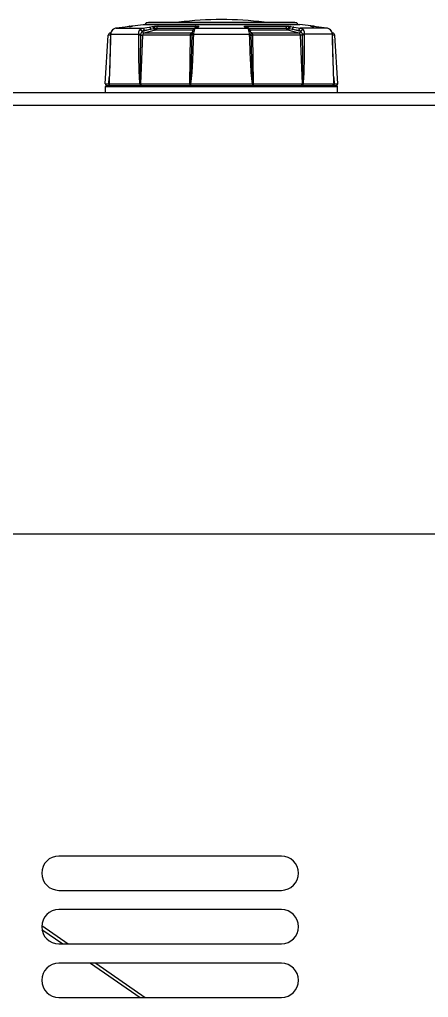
# Model space of a CAD drawing. Header units: millimetres. Extents: x -1538 to 3410, y -1646 to 2016.
# Drawn here: x 41.3 to 136.9, y 1766.5 to 1994.7 of the extents above; entities that cross this region are included whole.
import ezdxf

# ---------------------------------------------------------------- set-up
doc = ezdxf.new("R2010")
doc.units = ezdxf.units.MM
doc.header["$LTSCALE"] = 23.1
doc.layers.get('0').update_dxf_attribs({"linetype": 'CONTINUOUS'})

msp = doc.modelspace()

# ---------------------------------------------------------------- linework, layer by layer
at = {"linetype": 'Continuous'}
for p, q in [((63.28, 1992.45), (63.06, 1992.26)), ((63.45, 1992.53), (63.27, 1992.44)), ((66.04, 1992.92), (63.91, 1992.68)), ((66.04, 1992.92), (63.91, 1992.68)), ((63.91, 1992.68), (63.91, 1992.68)), ((63.91, 1992.68), (70.06, 1992.68)), ((67.09, 1993.04), (66.04, 1992.92)), ((66.98, 1993.03), (66.04, 1992.92)), ((66.04, 1992.92), (66.04, 1992.92)), ((66.98, 1993.03), (66.98, 1993.03)), ((67.08, 1993.14), (70.23, 1993.49)), ((67.08, 1993.14), (67.69, 1993.14)), ((67.32, 1993.07), (67.09, 1993.04)), ((67.42, 1993.09), (67.32, 1993.07)), ((67.4, 1993.08), (67.39, 1993.08)), ((67.4, 1993.08), (67.39, 1993.08)), ((67.62, 1993.12), (67.63, 1993.12)), ((70.06, 1992.68), (71.62, 1992.92)), ((72.01, 1992.43), (70.07, 1991.92)), ((70.23, 1993.49), (106.83, 1993.49)), ((70.45, 1992.18), (72.01, 1992.43)), ((71.12, 1993.94), (71.44, 1993.98)), ((105.95, 1993.94), (71.12, 1993.94)), ((71.44, 1993.98), (71.56, 1993.98)), ((105.63, 1993.98), (71.44, 1993.98)), ((105.51, 1993.98), (71.56, 1993.98)), ((71.62, 1992.92), (72.31, 1993.03)), ((72.01, 1992.43), (72.7, 1992.57)), ((73.4, 1992.68), (73.39, 1992.6)), ((82.13, 1992.6), (73.39, 1992.6)), ((73.4, 1992.68), (82.28, 1992.68)), ((73.7, 1993.14), (82.52, 1993.14)), ((82.85, 1992.92), (82.2, 1992.64)), ((82.39, 1992.68), (82.2, 1992.64)), ((82.67, 1992.8), (82.39, 1992.68)), ((82.39, 1992.68), (94.68, 1992.68)), ((82.79, 1992.85), (82.67, 1992.8)), ((82.96, 1992.92), (82.77, 1992.89)), ((82.96, 1992.92), (82.79, 1992.85)), ((83.02, 1992.99), (82.85, 1992.92)), ((83.21, 1993.03), (83.02, 1992.99)), ((93.86, 1993.03), (94.05, 1992.99)), ((94.22, 1992.92), (94.05, 1992.99)), ((94.05, 1992.99), (94.05, 1992.99)), ((94.11, 1992.92), (94.3, 1992.89)), ((94.28, 1992.85), (94.11, 1992.92)), ((94.87, 1992.64), (94.22, 1992.92)), ((94.4, 1992.8), (94.28, 1992.85)), ((94.68, 1992.68), (94.4, 1992.8)), ((94.55, 1993.14), (103.36, 1993.14)), ((94.68, 1992.68), (94.87, 1992.64)), ((94.78, 1992.68), (103.67, 1992.68)), ((94.87, 1992.64), (94.87, 1992.64)), ((103.67, 1992.6), (94.93, 1992.6)), ((103.67, 1992.6), (103.67, 1992.68)), ((104.37, 1992.57), (105.05, 1992.43)), ((104.76, 1993.03), (105.45, 1992.92)), ((105.05, 1992.43), (106.62, 1992.18)), ((107, 1991.92), (105.05, 1992.43)), ((105.45, 1992.92), (107.01, 1992.68)), ((105.63, 1993.98), (105.51, 1993.98)), ((105.95, 1993.94), (105.63, 1993.98)), ((109.99, 1993.14), (106.83, 1993.49)), ((113.16, 1992.68), (107.01, 1992.68)), ((109.38, 1993.14), (109.99, 1993.14)), ((109.45, 1993.12), (109.44, 1993.12)), ((109.48, 1993.11), (109.45, 1993.12)), ((109.53, 1993.1), (109.48, 1993.11)), ((109.59, 1993.1), (109.53, 1993.1)), ((109.67, 1993.08), (109.68, 1993.08)), ((109.68, 1993.08), (109.67, 1993.08)), ((110.08, 1993.03), (110.09, 1993.03)), ((111.02, 1992.92), (110.08, 1993.03)), ((111.02, 1992.92), (111.03, 1992.92)), ((113.16, 1992.68), (111.02, 1992.92)), ((113.16, 1992.68), (113.16, 1992.68)), ((61.39, 1979.68), (62.08, 1991.06)), ((62.6, 1991.06), (62.08, 1991.06)), ((62.49, 1991.52), (62.66, 1991.56)), ((62.65, 1991.52), (62.49, 1991.52)), ((62.6, 1991.1), (62.55, 1989.24)), ((62.61, 1991.23), (62.6, 1991.1)), ((62.62, 1991.07), (62.6, 1991.07)), ((62.61, 1991.27), (62.61, 1991.23)), ((62.63, 1991.25), (62.61, 1991.27)), ((62.63, 1991.25), (69.18, 1991.25)), ((63.06, 1992.26), (62.92, 1992.11)), ((63.08, 1992.27), (63.06, 1992.26)), ((70.11, 1991.06), (69.62, 1979.68)), ((81.31, 1991.06), (70.11, 1991.06)), ((73.03, 1992.21), (70.4, 1991.52)), ((81.41, 1991.52), (70.4, 1991.52)), ((81.83, 1992.23), (73.17, 1992.23)), ((81.13, 1979.68), (81.31, 1991.06)), ((81.41, 1991.52), (81.56, 1991.63)), ((81.56, 1991.63), (81.58, 1991.65)), ((81.58, 1991.65), (81.64, 1991.69)), ((81.64, 1991.52), (81.61, 1991.32)), ((81.62, 1991.59), (81.62, 1991.59)), ((81.64, 1991.69), (81.69, 1991.72)), ((81.64, 1991.52), (81.64, 1991.52)), ((81.77, 1992.04), (81.73, 1991.89)), ((81.77, 1992.04), (81.77, 1992.04)), ((81.98, 1991.25), (95.09, 1991.25)), ((103.9, 1992.23), (95.23, 1992.23)), ((95.3, 1992.04), (95.3, 1992.04)), ((95.38, 1991.72), (95.42, 1991.7)), ((95.39, 1991.64), (95.39, 1991.65)), ((95.45, 1991.59), (95.4, 1991.64)), ((95.43, 1991.52), (95.4, 1991.62)), ((95.42, 1991.7), (95.49, 1991.65)), ((95.43, 1991.52), (95.43, 1991.52)), ((95.46, 1991.32), (95.43, 1991.52)), ((95.45, 1991.59), (95.45, 1991.59)), ((95.49, 1991.65), (95.51, 1991.63)), ((95.51, 1991.63), (95.66, 1991.52)), ((106.66, 1991.52), (95.66, 1991.52)), ((95.76, 1991.06), (95.94, 1979.68)), ((106.96, 1991.06), (95.76, 1991.06)), ((106.66, 1991.52), (104.04, 1992.21)), ((107.45, 1979.68), (106.96, 1991.06)), ((114.44, 1991.25), (107.88, 1991.25)), ((113.99, 1992.27), (114.01, 1992.26)), ((114.15, 1992.1), (114.01, 1992.26)), ((114.32, 1991.81), (114.32, 1991.81)), ((114.41, 1991.56), (114.38, 1991.64)), ((114.58, 1991.52), (114.41, 1991.56)), ((114.58, 1991.52), (114.42, 1991.52)), ((114.44, 1991.25), (114.46, 1991.27)), ((114.45, 1991.07), (114.47, 1991.07)), ((114.46, 1991.22), (114.46, 1991.27)), ((114.47, 1991.07), (114.46, 1991.22)), ((114.98, 1991.06), (114.47, 1991.06)), ((115.68, 1979.68), (114.98, 1991.06)), ((62.21, 1979.68), (62.3, 1981.12)), ((114.77, 1981.12), (114.85, 1979.68)), ((61.39, 1979.68), (62.21, 1979.68)), ((61.43, 1977.6), (61.45, 1979.06)), ((61.45, 1979.06), (115.62, 1979.06)), ((61.65, 1979.25), (115.42, 1979.25)), ((62.24, 1979.66), (69.49, 1979.66)), ((69.62, 1979.68), (81.13, 1979.68)), ((81.28, 1979.66), (95.78, 1979.66)), ((95.94, 1979.68), (107.45, 1979.68)), ((107.58, 1979.66), (114.83, 1979.66)), ((114.85, 1979.68), (115.68, 1979.68)), ((115.64, 1977.6), (115.62, 1979.06)), ((454.32, 1977.6), (-17.25, 1977.6)), ((454.32, 1974.62), (-17.25, 1974.62)), ((-139.63, 1874.65), (576.69, 1874.65)), ((102.53, 1799.45), (50.53, 1799.45)), ((50.53, 1791.45), (102.53, 1791.45)), ((102.53, 1786.95), (50.53, 1786.95)), ((46.55, 1783.22), (52.71, 1778.95)), ((46.58, 1782.34), (51.46, 1778.95)), ((50.53, 1778.95), (102.53, 1778.95)), ((102.53, 1774.45), (50.53, 1774.45)), ((57.95, 1774.45), (69.49, 1766.45)), ((59.2, 1774.45), (70.73, 1766.45)), ((50.53, 1766.45), (102.53, 1766.45))]:
    msp.add_line(p, q, dxfattribs=at)
for points in [[(63.91, 1992.68), (63.64, 1992.62), (63.28, 1992.45)], [(67.54, 1993.1), (67.49, 1993.1), (67.42, 1993.09)], [(67.63, 1993.12), (67.63, 1993.12), (67.62, 1993.12), (67.59, 1993.11), (67.54, 1993.1)], [(67.63, 1993.12), (67.61, 1993.12), (67.6, 1993.11)], [(82.2, 1992.64), (82.04, 1992.54), (81.91, 1992.38), (81.82, 1992.19), (81.77, 1992.04)], [(95.3, 1992.04), (95.26, 1992.18), (95.17, 1992.37), (95.04, 1992.53), (94.87, 1992.64)], [(109.76, 1993.07), (109.66, 1993.09), (109.59, 1993.1)], [(113.16, 1992.68), (110, 1993.04), (109.76, 1993.07)], [(114, 1992.27), (113.8, 1992.44), (113.44, 1992.62), (113.16, 1992.68)], [(114.01, 1992.26), (113.79, 1992.45), (113.61, 1992.53)], [(62.92, 1992.11), (62.75, 1991.81), (62.64, 1991.49), (62.61, 1991.27)], [(62.83, 1991.95), (62.74, 1991.8), (62.69, 1991.64)], [(81.68, 1991.65), (81.64, 1991.6), (81.62, 1991.59)], [(81.73, 1991.89), (81.67, 1991.63), (81.64, 1991.52)], [(81.67, 1991.63), (81.68, 1991.65), (81.68, 1991.65)], [(95.4, 1991.62), (95.34, 1991.88), (95.3, 1992.04)], [(114.32, 1991.81), (114.15, 1992.11), (114.01, 1992.26)], [(114.46, 1991.27), (114.43, 1991.48), (114.33, 1991.8), (114.15, 1992.1)], [(114.82, 1980.03), (114.78, 1980.92), (114.73, 1982.11), (114.69, 1983.33), (114.64, 1984.62), (114.6, 1986), (114.56, 1987.53), (114.52, 1989.23), (114.47, 1991.07)], [(62.55, 1989.24), (62.51, 1987.53), (62.47, 1986.01), (62.42, 1984.62), (62.38, 1983.33), (62.34, 1982.12), (62.29, 1980.93), (62.25, 1980.03)]]:
    msp.add_lwpolyline(points, dxfattribs=at)
for centre, radius, start, end in [((64.1, 1991.26), 1.43, 122.8366, 135.3918), ((64.08, 1991.29), 1.4, 109.0707, 122.796), ((64.07, 1991.31), 1.38, 96.6125, 109.0187), ((67.13, 1992.65), 0.5, 96.339, 132.3729), ((64.16, 2017.64), 24.77, 276.5501, 277.0696), ((65.15, 2009.75), 16.81, 277.0371, 277.662), ((67.74, 1992.67), 0.476, 96.582, 109.1746), ((71.18, 1993.44), 0.5, 97, 173.8665), ((73.5, 2039.4), 46.8, 269.2737, 269.8709), ((88.53, 1914.68), 80, 82.8664, 97.1336), ((69.44, 2024.44), 34.29, 293.22, 293.4477), ((69.75, 2023.71), 33.5, 293.4491, 293.6811), ((107.32, 2023.71), 33.5, 246.3189, 246.5509), ((107.63, 2024.44), 34.29, 246.5523, 246.78), ((103.51, 2047.38), 54.78, 270.1727, 270.6829), ((105.88, 1993.44), 0.5, 6.1335, 83), ((109.32, 1992.67), 0.476, 70.8506, 83.4182), ((111.92, 2009.76), 16.83, 262.3474, 262.7373), ((112.96, 2018.02), 25.16, 262.7731, 263.4402), ((109.94, 1992.65), 0.5, 47.6271, 83.661), ((113, 1991.31), 1.38, 70.7112, 83.3865), ((112.99, 1991.29), 1.4, 56.9827, 70.6584), ((112.97, 1991.26), 1.43, 44.6086, 56.9445), ((62.58, 1991.03), 0.5, 100.5, 176.5), ((67.67, 1990.92), 5.05, 176.2715, 177.2923), ((66.4, 1990.98), 3.78, 177.3126, 178.5793), ((64.12, 1991.17), 1.5, 176.4608, 177.2024), ((64.14, 1991.22), 1.49, 135.3886, 136.0392), ((70.19, 1991.46), 0.477, 104.687, 107.496), ((81.41, 1991.89), 0.361, 293.3967, 302.8776), ((83.81, 1991.03), 2.22, 172.7007, 178.8842), ((81.41, 1991.89), 0.362, 302.8758, 305.6098), ((95.66, 1991.89), 0.362, 234.3906, 237.3393), ((95.66, 1991.89), 0.36, 237.3375, 246.6044), ((93.28, 1991.03), 2.2, 1.0907, 7.3248), ((106.88, 1991.46), 0.477, 72.5045, 75.3145), ((112.93, 1991.22), 1.5, 43.9553, 44.6058), ((112.94, 1991.17), 1.5, 2.798, 3.5434), ((109.34, 1990.91), 5.11, 2.757, 3.7233), ((110.66, 1990.98), 3.79, 1.4209, 2.7431), ((114.48, 1991.03), 0.5, 3.5, 79.5), ((61.79, 1979.65), 0.4, 176.5, 270), ((61.65, 1979.05), 0.2, 90, 179.16), ((14.92, 1982.76), 47.41, 356.2749, 356.6463), ((62.63, 1979.62), 0.369, 266.1248, 269.9928), ((69.63, 1975.17), 4.5, 90.1137, 90.8323), ((69.79, 1979.37), 0.122, 263.6083, 269.9812), ((69.91, 1979.49), 0.238, 238.2278, 239.9981), ((81.12, 1974.1), 5.58, 89.258, 89.9536), ((83.03, 1989.36), 9.86, 259.2966, 259.8184), ((93.95, 1989.87), 10.37, 280.194, 280.6902), ((95.94, 1974.28), 5.4, 90.0346, 90.754), ((107.16, 1979.49), 0.238, 300.0018, 301.7722), ((107.28, 1979.37), 0.122, 270.0198, 276.3934), ((107.44, 1975.5), 4.17, 89.1395, 89.9148), ((114.44, 1979.62), 0.369, 270.0072, 273.8752), ((162.16, 1982.76), 47.42, 183.3537, 183.725), ((115.28, 1979.65), 0.4, 270, 3.5), ((115.42, 1979.05), 0.2, 0.84, 90), ((50.53, 1795.45), 4, 90, 270), ((102.53, 1795.45), 4, 270, 90), ((50.53, 1782.95), 4, 90, 270), ((102.53, 1782.95), 4, 270, 90), ((50.53, 1770.45), 4, 90, 270), ((102.53, 1770.45), 4, 270, 90)]:
    msp.add_arc(centre, radius, start, end, dxfattribs=at)
for points, knots in [([(67.57, 1993.11), (67.56, 1993.11), (67.5, 1993.1), (67.45, 1993.09), (67.4, 1993.08)], [0, 0, 0, 0, 0.219655, 1, 1, 1, 1]), ([(67.69, 1993.14), (67.69, 1993.14), (67.7, 1993.14), (67.71, 1993.14), (67.71, 1993.14), (67.72, 1993.14), (67.72, 1993.14), (67.71, 1993.14), (67.71, 1993.14), (67.7, 1993.13), (67.7, 1993.13), (67.68, 1993.13), (67.65, 1993.12), (67.61, 1993.12), (67.59, 1993.11), (67.57, 1993.11)], [0, 0, 0, 0, 0.057998, 0.102847, 0.13457, 0.153455, 0.161816, 0.174225, 0.198906, 0.23665, 0.287531, 0.351488, 0.518146, 0.735011, 1, 1, 1, 1]), ([(69.44, 1992.27), (69.52, 1992.38), (69.7, 1992.56), (69.94, 1992.66), (70.06, 1992.68)], [0, 0, 0, 0, 0.525725, 1, 1, 1, 1]), ([(70.06, 1992.68), (70.11, 1992.68), (70.21, 1992.65), (70.33, 1992.53), (70.42, 1992.37), (70.45, 1992.25), (70.45, 1992.18)], [0, 0, 0, 0, 0.208918, 0.44739, 0.716074, 1, 1, 1, 1]), ([(71.62, 1992.92), (71.67, 1992.92), (71.77, 1992.89), (71.9, 1992.78), (71.98, 1992.62), (72.01, 1992.49), (72.01, 1992.43)], [0, 0, 0, 0, 0.208913, 0.44738, 0.716066, 1, 1, 1, 1]), ([(72.31, 1993.03), (72.34, 1993.04), (72.48, 1993.06), (72.62, 1993.07), (72.72, 1993.08)], [0, 0, 0, 0, 0.221333, 1, 1, 1, 1]), ([(72.31, 1993.03), (72.36, 1993.03), (72.45, 1993), (72.57, 1992.9), (72.66, 1992.75), (72.69, 1992.63), (72.7, 1992.57)], [0, 0, 0, 0, 0.209316, 0.446873, 0.714616, 1, 1, 1, 1]), ([(72.7, 1992.57), (72.71, 1992.58), (72.78, 1992.59), (72.85, 1992.6), (72.91, 1992.6)], [0, 0, 0, 0, 0.221368, 1, 1, 1, 1]), ([(72.7, 1992.57), (72.71, 1992.53), (72.74, 1992.43), (72.81, 1992.32), (72.91, 1992.23), (72.99, 1992.21), (73.03, 1992.21)], [0, 0, 0, 0, 0.282225, 0.550377, 0.790155, 1, 1, 1, 1]), ([(72.72, 1993.08), (72.9, 1993.1), (73.22, 1993.13), (73.55, 1993.14), (73.7, 1993.14)], [0, 0, 0, 0, 0.532271, 1, 1, 1, 1]), ([(72.72, 1993.08), (72.73, 1993.08), (72.76, 1993.07), (72.78, 1993.04), (72.81, 1992.99), (72.85, 1992.91), (72.88, 1992.78), (72.9, 1992.66), (72.91, 1992.6)], [0, 0, 0, 0, 0.057679, 0.135001, 0.235351, 0.35787, 0.657537, 1, 1, 1, 1]), ([(72.91, 1992.6), (72.99, 1992.62), (73.15, 1992.66), (73.32, 1992.68), (73.4, 1992.68)], [0, 0, 0, 0, 0.531491, 1, 1, 1, 1]), ([(73.39, 1992.6), (73.39, 1992.56), (73.38, 1992.47), (73.33, 1992.36), (73.26, 1992.27), (73.2, 1992.24), (73.17, 1992.23)], [0, 0, 0, 0, 0.283976, 0.550284, 0.788683, 1, 1, 1, 1]), ([(73.7, 1993.14), (73.66, 1993.14), (73.58, 1993.1), (73.48, 1992.99), (73.42, 1992.84), (73.4, 1992.73), (73.4, 1992.68)], [0, 0, 0, 0, 0.20971, 0.446411, 0.713162, 1, 1, 1, 1]), ([(82.23, 1992.47), (82.23, 1992.45), (82.2, 1992.39), (82.18, 1992.32), (82.17, 1992.27)], [0, 0, 0, 0, 0.227568, 1, 1, 1, 1]), ([(82.3, 1992.59), (82.29, 1992.59), (82.27, 1992.55), (82.25, 1992.5), (82.23, 1992.47)], [0, 0, 0, 0, 0.222718, 1, 1, 1, 1]), ([(82.39, 1992.68), (82.38, 1992.67), (82.34, 1992.65), (82.31, 1992.62), (82.3, 1992.59)], [0, 0, 0, 0, 0.210871, 1, 1, 1, 1]), ([(82.52, 1993.14), (82.5, 1993.13), (82.47, 1993.09), (82.43, 1993), (82.41, 1992.87), (82.4, 1992.78), (82.4, 1992.73)], [0, 0, 0, 0, 0.138356, 0.359004, 0.654302, 1, 1, 1, 1]), ([(82.52, 1993.14), (82.6, 1993.14), (82.75, 1993.14), (82.95, 1993.13), (83.09, 1993.11), (83.17, 1993.1), (83.2, 1993.09), (83.21, 1993.08)], [0, 0, 0, 0, 0.345653, 0.639352, 0.861686, 0.941817, 1, 1, 1, 1]), ([(83.21, 1993.08), (83.17, 1993.08), (83.11, 1993.07), (83.05, 1993.05), (83.04, 1993.04)], [0, 0, 0, 0, 0.747918, 1, 1, 1, 1]), ([(83.21, 1993.08), (83.22, 1993.08), (83.22, 1993.08), (83.23, 1993.07), (83.24, 1993.07), (83.24, 1993.06), (83.23, 1993.04), (83.22, 1993.04), (83.21, 1993.03)], [0, 0, 0, 0, 0.166264, 0.295583, 0.393854, 0.474796, 0.669729, 1, 1, 1, 1]), ([(93.86, 1993.03), (93.85, 1993.04), (93.84, 1993.04), (93.83, 1993.06), (93.83, 1993.07), (93.84, 1993.07), (93.84, 1993.08), (93.85, 1993.08), (93.86, 1993.08)], [0, 0, 0, 0, 0.330531, 0.525201, 0.605984, 0.704142, 0.83356, 1, 1, 1, 1]), ([(93.86, 1993.08), (93.87, 1993.09), (93.9, 1993.1), (93.98, 1993.11), (94.12, 1993.13), (94.32, 1993.14), (94.47, 1993.14), (94.55, 1993.14)], [0, 0, 0, 0, 0.058183, 0.138322, 0.360655, 0.654345, 1, 1, 1, 1]), ([(93.86, 1993.08), (93.9, 1993.08), (93.96, 1993.07), (94.02, 1993.05), (94.03, 1993.04)], [0, 0, 0, 0, 0.747918, 1, 1, 1, 1]), ([(94.55, 1993.14), (94.57, 1993.13), (94.6, 1993.09), (94.64, 1993), (94.66, 1992.87), (94.67, 1992.78), (94.67, 1992.73)], [0, 0, 0, 0, 0.138356, 0.359003, 0.654302, 1, 1, 1, 1]), ([(94.76, 1992.61), (94.76, 1992.62), (94.73, 1992.64), (94.71, 1992.67), (94.68, 1992.68)], [0, 0, 0, 0, 0.290254, 1, 1, 1, 1]), ([(94.84, 1992.47), (94.83, 1992.48), (94.81, 1992.53), (94.79, 1992.58), (94.76, 1992.61)], [0, 0, 0, 0, 0.282175, 1, 1, 1, 1]), ([(94.9, 1992.27), (94.9, 1992.29), (94.88, 1992.35), (94.86, 1992.42), (94.84, 1992.47)], [0, 0, 0, 0, 0.271921, 1, 1, 1, 1]), ([(103.36, 1993.14), (103.52, 1993.14), (103.84, 1993.13), (104.17, 1993.1), (104.34, 1993.08)], [0, 0, 0, 0, 0.467727, 1, 1, 1, 1]), ([(103.36, 1993.14), (103.41, 1993.14), (103.49, 1993.1), (103.59, 1992.99), (103.65, 1992.84), (103.67, 1992.73), (103.67, 1992.68)], [0, 0, 0, 0, 0.20971, 0.446411, 0.713162, 1, 1, 1, 1]), ([(103.67, 1992.68), (103.75, 1992.68), (103.91, 1992.66), (104.08, 1992.62), (104.16, 1992.6)], [0, 0, 0, 0, 0.468508, 1, 1, 1, 1]), ([(103.67, 1992.6), (103.68, 1992.56), (103.69, 1992.47), (103.74, 1992.36), (103.81, 1992.27), (103.87, 1992.24), (103.9, 1992.23)], [0, 0, 0, 0, 0.283976, 0.550283, 0.788682, 1, 1, 1, 1]), ([(104.37, 1992.57), (104.36, 1992.53), (104.33, 1992.43), (104.25, 1992.32), (104.16, 1992.23), (104.08, 1992.21), (104.04, 1992.21)], [0, 0, 0, 0, 0.282227, 0.550378, 0.790155, 1, 1, 1, 1]), ([(104.34, 1993.08), (104.33, 1993.08), (104.31, 1993.07), (104.29, 1993.04), (104.26, 1992.99), (104.22, 1992.91), (104.19, 1992.78), (104.17, 1992.66), (104.16, 1992.6)], [0, 0, 0, 0, 0.05767, 0.13499, 0.235341, 0.357861, 0.657533, 1, 1, 1, 1]), ([(104.16, 1992.6), (104.18, 1992.6), (104.25, 1992.59), (104.32, 1992.58), (104.37, 1992.57)], [0, 0, 0, 0, 0.274718, 1, 1, 1, 1]), ([(104.34, 1993.08), (104.38, 1993.08), (104.52, 1993.07), (104.66, 1993.05), (104.76, 1993.03)], [0, 0, 0, 0, 0.274731, 1, 1, 1, 1]), ([(104.76, 1993.03), (104.71, 1993.03), (104.61, 1993), (104.5, 1992.9), (104.41, 1992.75), (104.38, 1992.63), (104.37, 1992.57)], [0, 0, 0, 0, 0.209294, 0.446849, 0.714601, 1, 1, 1, 1]), ([(105.45, 1992.92), (105.4, 1992.92), (105.3, 1992.89), (105.17, 1992.78), (105.09, 1992.62), (105.06, 1992.49), (105.05, 1992.43)], [0, 0, 0, 0, 0.208913, 0.44738, 0.716066, 1, 1, 1, 1]), ([(107.01, 1992.68), (106.96, 1992.68), (106.86, 1992.65), (106.74, 1992.53), (106.65, 1992.37), (106.62, 1992.25), (106.62, 1992.18)], [0, 0, 0, 0, 0.208918, 0.447389, 0.716072, 1, 1, 1, 1]), ([(107.01, 1992.68), (107.13, 1992.66), (107.37, 1992.56), (107.55, 1992.38), (107.63, 1992.27)], [0, 0, 0, 0, 0.474275, 1, 1, 1, 1]), ([(109.5, 1993.11), (109.48, 1993.11), (109.45, 1993.12), (109.42, 1993.12), (109.39, 1993.13), (109.37, 1993.13), (109.36, 1993.13), (109.36, 1993.14), (109.35, 1993.14), (109.35, 1993.14), (109.35, 1993.14), (109.36, 1993.14), (109.36, 1993.14), (109.37, 1993.14), (109.38, 1993.14), (109.38, 1993.14)], [0, 0, 0, 0, 0.264966, 0.481839, 0.648526, 0.712503, 0.763406, 0.801172, 0.825872, 0.838294, 0.846643, 0.865508, 0.89721, 0.942032, 1, 1, 1, 1]), ([(109.67, 1993.08), (109.65, 1993.09), (109.6, 1993.09), (109.54, 1993.1), (109.5, 1993.11)], [0, 0, 0, 0, 0.278952, 1, 1, 1, 1]), ([(62.62, 1991.07), (62.6, 1990.17), (62.55, 1988.35), (62.47, 1985.63), (62.4, 1983.37), (62.34, 1981.56), (62.3, 1980.65), (62.27, 1980.2)], [0, 0, 0, 0, 0.250268, 0.500476, 0.750544, 0.87544, 1, 1, 1, 1]), ([(63.06, 1992.26), (62.94, 1992.12), (62.73, 1991.81), (62.64, 1991.45), (62.63, 1991.27)], [0, 0, 0, 0, 0.498775, 1, 1, 1, 1]), ([(69.18, 1991.25), (69.17, 1991.43), (69.19, 1991.79), (69.34, 1992.13), (69.44, 1992.27)], [0, 0, 0, 0, 0.518698, 1, 1, 1, 1]), ([(69.18, 1991.25), (69.27, 1991.27), (69.45, 1991.29), (69.63, 1991.31), (69.73, 1991.32)], [0, 0, 0, 0, 0.469986, 1, 1, 1, 1]), ([(69.19, 1991.07), (69.23, 1991.07), (69.4, 1991.08), (69.57, 1991.08), (69.71, 1991.08)], [0, 0, 0, 0, 0.21354, 1, 1, 1, 1]), ([(69.49, 1979.66), (69.47, 1979.78), (69.45, 1980.01), (69.41, 1980.48), (69.37, 1981.08), (69.34, 1981.79), (69.3, 1982.74), (69.27, 1983.93), (69.24, 1985.36), (69.22, 1986.79), (69.2, 1988.69), (69.2, 1990.12), (69.19, 1991.07)], [0, 0, 0, 0, 0.030987, 0.062095, 0.124445, 0.186879, 0.249354, 0.374376, 0.499452, 0.62456, 0.749692, 1, 1, 1, 1]), ([(69.44, 1992.27), (69.49, 1992.27), (69.61, 1992.25), (69.77, 1992.17), (69.93, 1992.06), (70.01, 1991.96), (70.05, 1991.91)], [0, 0, 0, 0, 0.216362, 0.473639, 0.74517, 1, 1, 1, 1]), ([(69.56, 1979.68), (69.55, 1979.91), (69.55, 1980.39), (69.55, 1981.1), (69.55, 1981.81), (69.56, 1982.76), (69.57, 1983.95), (69.59, 1985.37), (69.62, 1986.8), (69.66, 1988.7), (69.69, 1990.13), (69.71, 1991.08)], [0, 0, 0, 0, 0.06237, 0.124817, 0.18729, 0.249778, 0.374779, 0.499801, 0.624838, 0.749884, 1, 1, 1, 1]), ([(69.71, 1991.08), (69.71, 1991.1), (69.71, 1991.18), (69.72, 1991.26), (69.73, 1991.32)], [0, 0, 0, 0, 0.252232, 1, 1, 1, 1]), ([(69.71, 1991.08), (69.74, 1991.07), (69.88, 1991.07), (70.01, 1991.06), (70.11, 1991.06)], [0, 0, 0, 0, 0.264406, 1, 1, 1, 1]), ([(69.73, 1991.32), (69.75, 1991.44), (69.82, 1991.66), (69.96, 1991.85), (70.05, 1991.91)], [0, 0, 0, 0, 0.530301, 1, 1, 1, 1]), ([(70.05, 1991.91), (70.1, 1991.98), (70.22, 1992.1), (70.37, 1992.17), (70.45, 1992.18)], [0, 0, 0, 0, 0.526322, 1, 1, 1, 1]), ([(70.07, 1991.92), (70.08, 1991.87), (70.1, 1991.77), (70.18, 1991.64), (70.28, 1991.55), (70.37, 1991.52), (70.4, 1991.52)], [0, 0, 0, 0, 0.2809, 0.550166, 0.790885, 1, 1, 1, 1]), ([(70.4, 1991.52), (70.36, 1991.51), (70.28, 1991.47), (70.19, 1991.36), (70.13, 1991.22), (70.11, 1991.12), (70.11, 1991.06)], [0, 0, 0, 0, 0.214912, 0.454092, 0.718658, 1, 1, 1, 1]), ([(73.17, 1992.23), (73.14, 1992.23), (73.1, 1992.23), (73.05, 1992.22), (73.03, 1992.21)], [0, 0, 0, 0, 0.503, 1, 1, 1, 1]), ([(81.59, 1991.08), (81.57, 1990.13), (81.54, 1988.7), (81.49, 1986.8), (81.45, 1985.37), (81.41, 1983.95), (81.37, 1982.76), (81.33, 1981.81), (81.29, 1981.1), (81.26, 1980.51), (81.23, 1980.03), (81.21, 1979.8), (81.2, 1979.68)], [0, 0, 0, 0, 0.249971, 0.37496, 0.499953, 0.62495, 0.749953, 0.812458, 0.874966, 0.937478, 0.968738, 1, 1, 1, 1]), ([(81.96, 1991.07), (81.93, 1990.12), (81.89, 1988.69), (81.82, 1986.79), (81.76, 1985.36), (81.7, 1984.17), (81.64, 1983.21), (81.6, 1982.5), (81.54, 1981.79), (81.48, 1981.08), (81.42, 1980.48), (81.35, 1980.01), (81.31, 1979.78), (81.28, 1979.66)], [0, 0, 0, 0, 0.249997, 0.374999, 0.500003, 0.625008, 0.687512, 0.750016, 0.812519, 0.875023, 0.937521, 0.968767, 1, 1, 1, 1]), ([(81.31, 1991.06), (81.31, 1991.12), (81.31, 1991.22), (81.33, 1991.35), (81.36, 1991.45), (81.39, 1991.5), (81.4, 1991.52), (81.41, 1991.52)], [0, 0, 0, 0, 0.335603, 0.630604, 0.856822, 0.938787, 1, 1, 1, 1]), ([(81.59, 1991.08), (81.58, 1991.07), (81.55, 1991.07), (81.48, 1991.07), (81.4, 1991.06), (81.34, 1991.06), (81.31, 1991.06)], [0, 0, 0, 0, 0.130382, 0.35188, 0.64922, 1, 1, 1, 1]), ([(81.96, 1991.07), (81.88, 1991.07), (81.77, 1991.08), (81.65, 1991.08), (81.61, 1991.08), (81.59, 1991.08)], [0, 0, 0, 0, 0.649394, 0.871335, 1, 1, 1, 1]), ([(81.98, 1991.25), (81.93, 1991.25), (81.85, 1991.27), (81.74, 1991.29), (81.66, 1991.3), (81.62, 1991.31), (81.61, 1991.32)], [0, 0, 0, 0, 0.366328, 0.672208, 0.889603, 1, 1, 1, 1]), ([(82.17, 1992.27), (82.12, 1992.27), (82.03, 1992.26), (81.91, 1992.22), (81.81, 1992.14), (81.78, 1992.07), (81.77, 1992.04)], [0, 0, 0, 0, 0.288104, 0.550601, 0.784654, 1, 1, 1, 1]), ([(82.17, 1992.27), (82.13, 1992.11), (82.05, 1991.77), (82, 1991.43), (81.98, 1991.25)], [0, 0, 0, 0, 0.461552, 1, 1, 1, 1]), ([(95.09, 1991.25), (95.07, 1991.43), (95.01, 1991.77), (94.94, 1992.11), (94.9, 1992.27)], [0, 0, 0, 0, 0.538452, 1, 1, 1, 1]), ([(94.9, 1992.27), (94.95, 1992.27), (95.04, 1992.26), (95.16, 1992.22), (95.26, 1992.14), (95.29, 1992.07), (95.3, 1992.04)], [0, 0, 0, 0, 0.288109, 0.550605, 0.784654, 1, 1, 1, 1]), ([(95.09, 1991.25), (95.14, 1991.25), (95.22, 1991.27), (95.33, 1991.29), (95.41, 1991.3), (95.45, 1991.31), (95.46, 1991.32)], [0, 0, 0, 0, 0.366328, 0.672205, 0.889599, 1, 1, 1, 1]), ([(95.11, 1991.07), (95.19, 1991.07), (95.3, 1991.08), (95.42, 1991.08), (95.46, 1991.08), (95.48, 1991.08)], [0, 0, 0, 0, 0.649445, 0.871372, 1, 1, 1, 1]), ([(95.78, 1979.66), (95.76, 1979.78), (95.72, 1980.01), (95.65, 1980.48), (95.59, 1981.08), (95.53, 1981.79), (95.47, 1982.5), (95.43, 1983.21), (95.37, 1984.17), (95.31, 1985.36), (95.25, 1986.79), (95.18, 1988.69), (95.13, 1990.12), (95.11, 1991.07)], [0, 0, 0, 0, 0.031233, 0.062479, 0.124978, 0.187481, 0.249985, 0.312488, 0.374992, 0.499997, 0.625001, 0.750003, 1, 1, 1, 1]), ([(95.87, 1979.68), (95.86, 1979.8), (95.84, 1980.03), (95.81, 1980.51), (95.77, 1981.1), (95.74, 1981.81), (95.7, 1982.76), (95.66, 1983.95), (95.61, 1985.37), (95.57, 1986.8), (95.53, 1988.7), (95.5, 1990.13), (95.48, 1991.08)], [0, 0, 0, 0, 0.031262, 0.062522, 0.125035, 0.187542, 0.250047, 0.37505, 0.500047, 0.62504, 0.750029, 1, 1, 1, 1]), ([(95.48, 1991.08), (95.49, 1991.07), (95.52, 1991.07), (95.58, 1991.07), (95.67, 1991.06), (95.73, 1991.06), (95.76, 1991.06)], [0, 0, 0, 0, 0.130398, 0.351902, 0.649236, 1, 1, 1, 1]), ([(95.66, 1991.52), (95.67, 1991.52), (95.68, 1991.5), (95.71, 1991.45), (95.73, 1991.35), (95.75, 1991.22), (95.76, 1991.12), (95.76, 1991.06)], [0, 0, 0, 0, 0.061211, 0.143174, 0.369391, 0.664388, 1, 1, 1, 1]), ([(104.04, 1992.21), (104.02, 1992.22), (103.97, 1992.23), (103.92, 1992.23), (103.9, 1992.23)], [0, 0, 0, 0, 0.497, 1, 1, 1, 1]), ([(106.62, 1992.18), (106.69, 1992.17), (106.85, 1992.1), (106.97, 1991.98), (107.02, 1991.91)], [0, 0, 0, 0, 0.473678, 1, 1, 1, 1]), ([(107, 1991.92), (106.99, 1991.87), (106.96, 1991.77), (106.89, 1991.64), (106.79, 1991.55), (106.7, 1991.52), (106.66, 1991.52)], [0, 0, 0, 0, 0.2809, 0.550166, 0.790885, 1, 1, 1, 1]), ([(106.96, 1991.06), (106.95, 1991.12), (106.94, 1991.22), (106.88, 1991.36), (106.78, 1991.47), (106.7, 1991.51), (106.66, 1991.52)], [0, 0, 0, 0, 0.281335, 0.545903, 0.785084, 1, 1, 1, 1]), ([(107.36, 1991.08), (107.32, 1991.07), (107.19, 1991.07), (107.06, 1991.06), (106.96, 1991.06)], [0, 0, 0, 0, 0.264401, 1, 1, 1, 1]), ([(107.63, 1992.27), (107.57, 1992.27), (107.46, 1992.25), (107.3, 1992.17), (107.14, 1992.06), (107.06, 1991.96), (107.02, 1991.91)], [0, 0, 0, 0, 0.216365, 0.473643, 0.745173, 1, 1, 1, 1]), ([(107.02, 1991.91), (107.11, 1991.85), (107.25, 1991.66), (107.32, 1991.44), (107.34, 1991.32)], [0, 0, 0, 0, 0.469692, 1, 1, 1, 1]), ([(107.34, 1991.32), (107.34, 1991.3), (107.35, 1991.22), (107.36, 1991.14), (107.36, 1991.08)], [0, 0, 0, 0, 0.2473, 1, 1, 1, 1]), ([(107.88, 1991.25), (107.8, 1991.27), (107.62, 1991.29), (107.43, 1991.31), (107.34, 1991.32)], [0, 0, 0, 0, 0.469984, 1, 1, 1, 1]), ([(107.36, 1991.08), (107.38, 1990.13), (107.41, 1988.7), (107.45, 1986.8), (107.48, 1985.37), (107.5, 1983.95), (107.51, 1982.76), (107.52, 1981.81), (107.52, 1981.1), (107.52, 1980.39), (107.51, 1979.91), (107.51, 1979.68)], [0, 0, 0, 0, 0.250116, 0.375162, 0.500199, 0.625221, 0.750222, 0.81271, 0.875183, 0.93763, 1, 1, 1, 1]), ([(107.87, 1991.07), (107.84, 1991.07), (107.67, 1991.08), (107.49, 1991.08), (107.36, 1991.08)], [0, 0, 0, 0, 0.213536, 1, 1, 1, 1]), ([(107.87, 1991.07), (107.87, 1990.12), (107.87, 1988.69), (107.85, 1986.79), (107.83, 1985.36), (107.8, 1983.93), (107.77, 1982.74), (107.73, 1981.79), (107.7, 1981.08), (107.66, 1980.48), (107.62, 1980.01), (107.6, 1979.78), (107.58, 1979.66)], [0, 0, 0, 0, 0.250308, 0.37544, 0.500548, 0.625624, 0.750646, 0.813122, 0.875555, 0.937905, 0.969013, 1, 1, 1, 1]), ([(107.63, 1992.27), (107.73, 1992.13), (107.87, 1991.79), (107.9, 1991.43), (107.88, 1991.25)], [0, 0, 0, 0, 0.481303, 1, 1, 1, 1]), ([(114.44, 1991.27), (114.43, 1991.45), (114.34, 1991.81), (114.13, 1992.12), (114.01, 1992.26)], [0, 0, 0, 0, 0.501227, 1, 1, 1, 1]), ([(114.8, 1980.18), (114.77, 1980.63), (114.73, 1981.54), (114.67, 1983.35), (114.59, 1985.62), (114.52, 1988.35), (114.47, 1990.16), (114.45, 1991.07)], [0, 0, 0, 0, 0.124552, 0.249447, 0.499517, 0.749729, 1, 1, 1, 1]), ([(62.21, 1979.68), (62.22, 1979.68), (62.22, 1979.68), (62.22, 1979.68), (62.23, 1979.68)], [0, 0, 0, 0, 0.358439, 1, 1, 1, 1]), ([(62.21, 1979.68), (62.21, 1979.62), (62.23, 1979.51), (62.31, 1979.37), (62.44, 1979.28), (62.55, 1979.25), (62.6, 1979.25)], [0, 0, 0, 0, 0.253542, 0.505147, 0.753699, 1, 1, 1, 1]), ([(62.23, 1979.68), (62.22, 1979.6), (62.26, 1979.43), (62.39, 1979.32), (62.47, 1979.29)], [0, 0, 0, 0, 0.500361, 1, 1, 1, 1]), ([(62.23, 1979.68), (62.23, 1979.68), (62.23, 1979.67), (62.23, 1979.66), (62.24, 1979.66)], [0, 0, 0, 0, 0.202388, 1, 1, 1, 1]), ([(62.27, 1980.2), (62.27, 1980.16), (62.26, 1979.98), (62.25, 1979.8), (62.24, 1979.66)], [0, 0, 0, 0, 0.250997, 1, 1, 1, 1]), ([(62.24, 1979.66), (62.24, 1979.61), (62.26, 1979.51), (62.33, 1979.38), (62.45, 1979.28), (62.55, 1979.26), (62.6, 1979.25)], [0, 0, 0, 0, 0.253508, 0.505091, 0.753589, 1, 1, 1, 1]), ([(69.49, 1979.66), (69.5, 1979.66), (69.52, 1979.67), (69.54, 1979.67), (69.56, 1979.68)], [0, 0, 0, 0, 0.235744, 1, 1, 1, 1]), ([(69.49, 1979.66), (69.49, 1979.61), (69.5, 1979.51), (69.56, 1979.37), (69.65, 1979.28), (69.73, 1979.25), (69.77, 1979.25)], [0, 0, 0, 0, 0.288695, 0.556836, 0.791847, 1, 1, 1, 1]), ([(69.56, 1979.68), (69.56, 1979.63), (69.57, 1979.53), (69.6, 1979.41), (69.65, 1979.34), (69.69, 1979.28), (69.74, 1979.26), (69.77, 1979.25)], [0, 0, 0, 0, 0.305786, 0.585221, 0.707701, 0.816918, 1, 1, 1, 1]), ([(69.62, 1979.68), (69.62, 1979.6), (69.64, 1979.45), (69.73, 1979.32), (69.79, 1979.29)], [0, 0, 0, 0, 0.539662, 1, 1, 1, 1]), ([(69.79, 1979.28), (69.8, 1979.28), (69.83, 1979.26), (69.87, 1979.25), (69.9, 1979.25)], [0, 0, 0, 0, 0.25938, 1, 1, 1, 1]), ([(81.13, 1979.68), (81.13, 1979.62), (81.13, 1979.52), (81.15, 1979.41), (81.17, 1979.33), (81.19, 1979.28), (81.22, 1979.25), (81.24, 1979.25)], [0, 0, 0, 0, 0.352789, 0.660483, 0.78329, 0.880591, 1, 1, 1, 1]), ([(81.2, 1979.68), (81.19, 1979.6), (81.2, 1979.49), (81.25, 1979.36), (81.28, 1979.3), (81.3, 1979.29)], [0, 0, 0, 0, 0.568519, 0.808255, 1, 1, 1, 1]), ([(81.28, 1979.66), (81.28, 1979.59), (81.29, 1979.48), (81.32, 1979.35), (81.34, 1979.3), (81.35, 1979.28)], [0, 0, 0, 0, 0.588096, 0.82492, 1, 1, 1, 1]), ([(81.3, 1979.29), (81.31, 1979.28), (81.33, 1979.26), (81.35, 1979.25), (81.37, 1979.25)], [0, 0, 0, 0, 0.281712, 1, 1, 1, 1]), ([(81.35, 1979.28), (81.35, 1979.28), (81.36, 1979.27), (81.37, 1979.26), (81.38, 1979.26)], [0, 0, 0, 0, 0.298799, 1, 1, 1, 1]), ([(95.72, 1979.28), (95.72, 1979.28), (95.71, 1979.27), (95.7, 1979.26), (95.69, 1979.26)], [0, 0, 0, 0, 0.298799, 1, 1, 1, 1]), ([(95.77, 1979.29), (95.76, 1979.28), (95.74, 1979.26), (95.71, 1979.25), (95.7, 1979.25)], [0, 0, 0, 0, 0.281711, 1, 1, 1, 1]), ([(95.78, 1979.66), (95.78, 1979.59), (95.78, 1979.48), (95.75, 1979.35), (95.73, 1979.3), (95.72, 1979.28)], [0, 0, 0, 0, 0.588096, 0.82492, 1, 1, 1, 1]), ([(95.87, 1979.68), (95.87, 1979.6), (95.86, 1979.49), (95.82, 1979.36), (95.78, 1979.3), (95.77, 1979.29)], [0, 0, 0, 0, 0.568521, 0.808256, 1, 1, 1, 1]), ([(95.94, 1979.68), (95.94, 1979.62), (95.94, 1979.52), (95.92, 1979.41), (95.9, 1979.33), (95.88, 1979.28), (95.85, 1979.25), (95.83, 1979.25)], [0, 0, 0, 0, 0.352789, 0.660483, 0.78329, 0.880591, 1, 1, 1, 1]), ([(107.27, 1979.28), (107.27, 1979.28), (107.23, 1979.26), (107.2, 1979.25), (107.17, 1979.25)], [0, 0, 0, 0, 0.25938, 1, 1, 1, 1]), ([(107.45, 1979.68), (107.45, 1979.6), (107.43, 1979.45), (107.34, 1979.32), (107.28, 1979.29)], [0, 0, 0, 0, 0.539662, 1, 1, 1, 1]), ([(107.51, 1979.68), (107.51, 1979.63), (107.5, 1979.53), (107.46, 1979.41), (107.42, 1979.34), (107.37, 1979.28), (107.33, 1979.26), (107.3, 1979.25)], [0, 0, 0, 0, 0.305785, 0.585219, 0.7077, 0.816917, 1, 1, 1, 1]), ([(107.58, 1979.66), (107.58, 1979.61), (107.57, 1979.51), (107.51, 1979.37), (107.42, 1979.28), (107.34, 1979.25), (107.3, 1979.25)], [0, 0, 0, 0, 0.288695, 0.556836, 0.791847, 1, 1, 1, 1]), ([(107.51, 1979.68), (107.51, 1979.68), (107.54, 1979.67), (107.56, 1979.67), (107.58, 1979.66)], [0, 0, 0, 0, 0.263638, 1, 1, 1, 1]), ([(114.85, 1979.68), (114.86, 1979.62), (114.84, 1979.51), (114.76, 1979.37), (114.63, 1979.28), (114.52, 1979.25), (114.47, 1979.25)], [0, 0, 0, 0, 0.253542, 0.505147, 0.753699, 1, 1, 1, 1]), ([(114.83, 1979.66), (114.83, 1979.61), (114.81, 1979.51), (114.73, 1979.38), (114.61, 1979.28), (114.52, 1979.26), (114.47, 1979.25)], [0, 0, 0, 0, 0.253508, 0.505091, 0.753589, 1, 1, 1, 1]), ([(114.84, 1979.68), (114.85, 1979.6), (114.81, 1979.43), (114.68, 1979.32), (114.6, 1979.29)], [0, 0, 0, 0, 0.500361, 1, 1, 1, 1]), ([(114.83, 1979.66), (114.83, 1979.7), (114.81, 1979.88), (114.8, 1980.05), (114.8, 1980.18)], [0, 0, 0, 0, 0.248698, 1, 1, 1, 1]), ([(114.83, 1979.66), (114.83, 1979.66), (114.84, 1979.67), (114.84, 1979.67), (114.84, 1979.68)], [0, 0, 0, 0, 0.306285, 1, 1, 1, 1]), ([(114.84, 1979.68), (114.84, 1979.68), (114.85, 1979.68), (114.85, 1979.68), (114.85, 1979.68)], [0, 0, 0, 0, 0.141496, 1, 1, 1, 1])]:
    msp.add_open_spline(points, degree=3, knots=knots, dxfattribs=at)
for points in [[(83.04, 1993.04), (82.98, 1993.02), (82.93, 1992.98), (82.89, 1992.94)], [(94.03, 1993.04), (94.09, 1993.02), (94.14, 1992.98), (94.18, 1992.94)], [(69.19, 1991.07), (69.19, 1991.13), (69.19, 1991.19), (69.18, 1991.25)], [(81.56, 1991.55), (81.51, 1991.53), (81.46, 1991.52), (81.41, 1991.52)], [(81.98, 1991.25), (81.97, 1991.19), (81.96, 1991.13), (81.96, 1991.07)], [(95.11, 1991.07), (95.11, 1991.13), (95.1, 1991.19), (95.09, 1991.25)], [(95.51, 1991.55), (95.56, 1991.53), (95.61, 1991.52), (95.66, 1991.52)], [(107.88, 1991.25), (107.88, 1991.19), (107.87, 1991.13), (107.87, 1991.07)], [(62.47, 1979.29), (62.51, 1979.26), (62.57, 1979.25), (62.62, 1979.25)], [(81.38, 1979.26), (81.38, 1979.25), (81.39, 1979.25), (81.39, 1979.25)], [(95.69, 1979.26), (95.69, 1979.25), (95.68, 1979.25), (95.68, 1979.25)], [(114.6, 1979.29), (114.55, 1979.26), (114.5, 1979.25), (114.44, 1979.25)]]:
    msp.add_open_spline(points, degree=3, dxfattribs=at)

doc.saveas('drawing.dxf')
